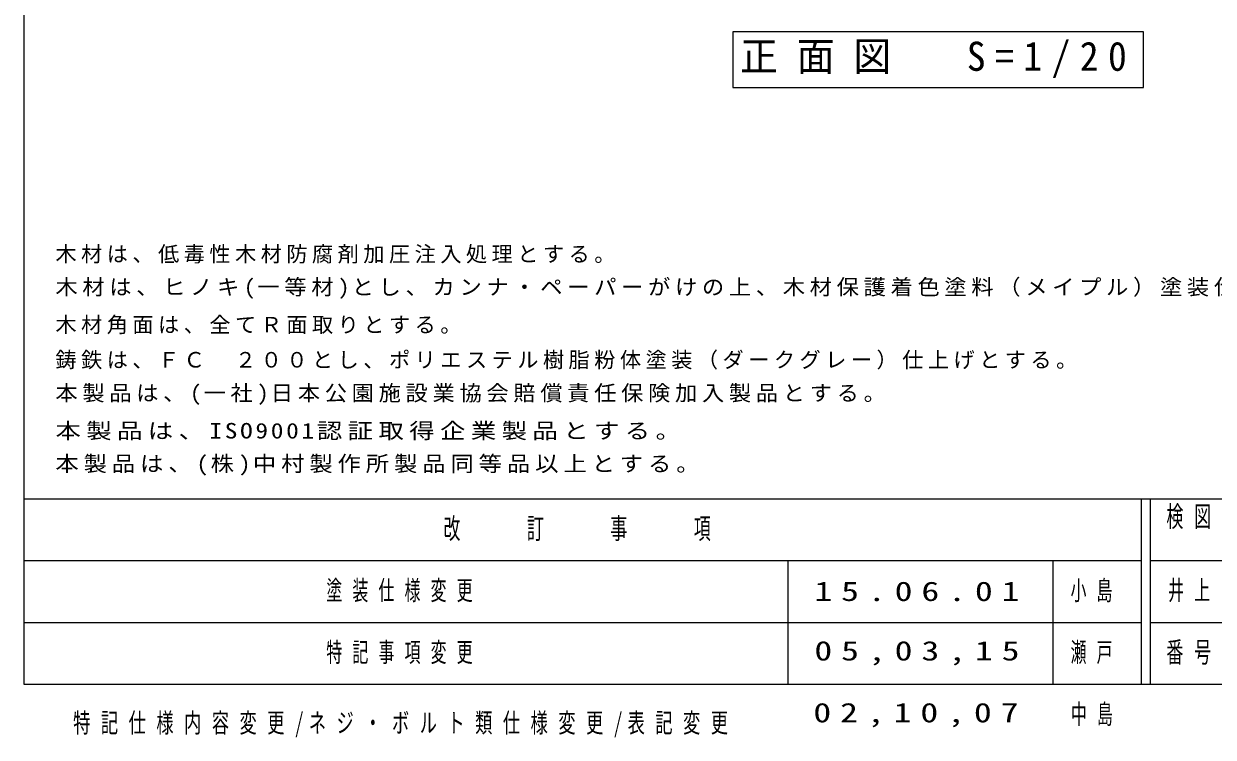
# Model space of a CAD drawing. Units: millimetres on the paper, scale 1:20. Extents: x -365 to 12, y -38 to 257.
# Drawn here: x -365 to -230.3, y -6 to 74.8 of the extents above; entities that cross this region are included whole.
import ezdxf

# ---------------------------------------------------------------- set-up
doc = ezdxf.new("R2010")
doc.units = ezdxf.units.MM
doc.layers.add('1_20', color=3, linetype='Continuous', lineweight=25)
doc.layers.add('99', color=7, linetype='Continuous', lineweight=13)
doc.layers.add('CLASS1', color=7, linetype='Continuous')
doc.styles.add('ＭＳ ゴシック', font='')
doc.styles.get('ＭＳ ゴシック').set_extended_font_data('MS Gothic')

msp = doc.modelspace()

# ---------------------------------------------------------------- linework, layer by layer
at = {"layer": '1_20', "color": 7, "lineweight": 13}
for p, q in [((-238.229, 73.836), (-284.729, 73.836)), ((-284.729, 73.836), (-284.729, 67.536)), ((-238.229, 67.536), (-238.229, 73.836)), ((-284.729, 67.536), (-238.229, 67.536))]:
    msp.add_line(p, q, dxfattribs=at)
at = {"layer": '99', "color": 20, "lineweight": 25}
for p, q in [((-365, 257), (-365, 0)), ((-365, 21), (0, 21)), ((-365, 0), (0, 0))]:
    msp.add_line(p, q, dxfattribs=at)
at = {"layer": '99', "color": 3, "lineweight": 25}
for p, q in [((-238.5, 21), (-238.5, 0)), ((-237.5, 21), (-237.5, 0)), ((-237.5, 7), (0, 7))]:
    msp.add_line(p, q, dxfattribs=at)
at = {"layer": '99'}
for p, q in [((-365, 14), (-238.5, 14)), ((-278.5, 14), (-278.5, 0)), ((-248.5, 14), (-248.5, 0)), ((-237.5, 14), (-182.5, 14)), ((-365, 7), (-238.5, 7))]:
    msp.add_line(p, q, dxfattribs=at)

# ---------------------------------------------------------------- texts
at = {"layer": '1_20', "color": 7, "insert": (-261.479, 70.686), "char_height": 3.299, "attachment_point": 5, "style": 'ＭＳ ゴシック'}
msp.add_mtext('\\T1.5;\\W0.95;正面図\u3000S=1/20', dxfattribs=at)
at = {"layer": '99', "style": 'ＭＳ ゴシック'}
for s, insert, char_height, attachment_point in [('\\T1.64;\\W0.6;検図', (-232.5, 20.167), 2.346, 2), ('\\T1.64;\\W0.6;改\u3000\u3000訂\u3000\u3000事\u3000\u3000項', (-301.75, 17.5), 2.346, 5), ('\\T1.64;\\W0.6;塗装仕様変更', (-330.75, 10.5), 2.199, 4), ('\\T1.5;\\W1.35;15.06.01', (-275.5, 10.5), 2.199, 4), ('\\T1.64;\\W0.6;小島', (-246.5, 10.5), 2.199, 4), ('\\T1.64;\\W0.6;井上', (-232.5, 10.5), 2.199, 5), ('\\T1.64;\\W0.6;特記事項変更', (-330.75, 3.5), 2.199, 4), ('\\T1.5;\\W1.35;05,03,15', (-275.5, 3.5), 2.199, 4), ('\\T1.64;\\W0.6;瀬戸', (-246.5, 3.5), 2.199, 4), ('\\T1.64;\\W0.6;番号', (-232.5, 3.5), 2.346, 5), ('\\T1.5;\\W1.35;02,10,07', (-263.5, -3.5), 2.199, 5), ('\\T1.64;\\W0.6;中島', (-243.5, -3.5), 2.199, 5), ('\\T1.61;\\W0.65;特記仕様内容変更/ネジ・ボルト類仕様変更/表記変更', (-321.75, -6), 2.199, 8)]:
    msp.add_mtext(s, dxfattribs=dict(at, insert=insert, char_height=char_height, attachment_point=attachment_point))
at = {"layer": 'CLASS1', "char_height": 1.76, "attachment_point": 7, "style": 'ＭＳ ゴシック'}
for s, insert in [('\\T1.21;木材は、低毒性木材防腐剤加圧注入処理とする。', (-361.422, 47.616)), ('\\T1.21;\\W1.05;木材は、ヒノキ(一等材)とし、カンナ・ペーパーがけの上、木材保護着色塗料（メイプル）塗装仕上げとする。', (-361.422, 43.616)), ('\\T1.21;木材角面は、全てＲ面取りとする。', (-361.422, 39.616)), ('\\T1.21;鋳鉄は、ＦＣ\u3000２００とし、ポリエステル樹脂粉体塗装（ダークグレー）仕上げとする。', (-361.422, 35.616)), ('\\T1.21;\\W1.05;本製品は、(一社)日本公園施設業協会賠償責任保険加入製品とする。', (-361.422, 31.616)), ('\\T1.21;\\W1.2;本製品は、ISO9001認証取得企業製品とする。', (-361.422, 27.616)), ('\\T1.21;\\W1.1;本製品は、(株)中村製作所製品同等品以上とする。', (-361.422, 23.616))]:
    msp.add_mtext(s, dxfattribs=dict(at, insert=insert))

doc.saveas('drawing.dxf')
